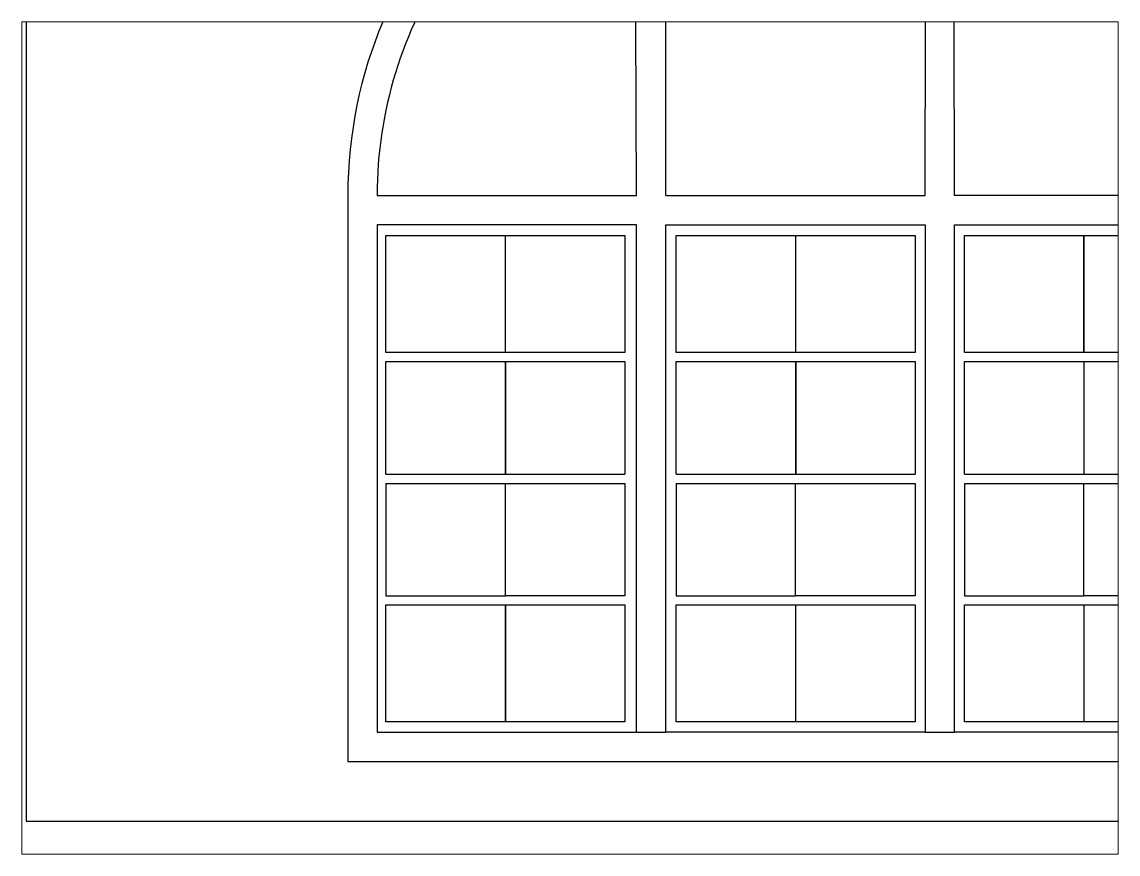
# Paper-space layout 'Layout1' of a CAD drawing. Header units: millimetres. Extents: x 26 to 231, y 20 to 176.
# The model-space entities are those that its viewports show. They can reach past a viewport. Long polylines and large blocks are cut down to what shows.
import ezdxf

# ---------------------------------------------------------------- set-up
doc = ezdxf.new("R2010")
doc.units = ezdxf.units.MM
doc.layers.add('Layer1', color=30, linetype='Continuous', lineweight=30)
doc.layers.add('Layer2', color=50, linetype='Continuous')

msp = doc.modelspace()

# ---------------------------------------------------------------- linework, layer by layer
at = {"layer": 'Layer1'}
msp.add_lwpolyline([(420, 0), (420, 297), (0, 297), (0, 0)], close=True, dxfattribs=at)
at = {"layer": 'Layer2'}
for p, q in [((174.655, 170.745), (174.609, 279.319)), ((245.465, 170.745), (245.585, 279.295)), ((166.655, 170.745), (166.237, 276.218)), ((253.465, 170.745), (253.328, 276.447)), ((87.845, 170.745), (87.845, 16.305)), ((95.845, 170.745), (166.655, 170.745)), ((174.655, 170.745), (245.465, 170.745)), ((324.275, 170.745), (253.465, 170.745)), ((166.655, 162.738), (95.845, 162.738)), ((95.845, 162.738), (95.845, 24.308)), ((166.655, 24.308), (166.655, 162.738)), ((174.655, 24.308), (174.655, 162.738)), ((174.655, 162.738), (245.465, 162.738)), ((245.465, 162.738), (245.465, 24.308)), ((253.465, 24.308), (253.465, 162.738)), ((253.465, 162.738), (324.275, 162.738)), ((98.23, 94.674), (130.85, 94.674)), ((130.85, 94.674), (163.502, 94.674)), ((177.478, 94.674), (210.098, 94.674)), ((210.098, 94.674), (242.749, 94.674)), ((256.178, 94.674), (288.799, 94.674)), ((288.799, 94.674), (321.45, 94.674)), ((98.191, 92.18), (130.811, 92.18)), ((98.191, 92.18), (98.222, 61.465)), ((130.811, 92.18), (163.463, 92.18)), ((177.438, 92.18), (210.059, 92.18)), ((177.438, 92.18), (177.469, 61.465)), ((210.059, 92.18), (242.71, 92.18)), ((256.139, 92.18), (288.76, 92.18)), ((256.139, 92.18), (256.17, 61.465)), ((288.76, 92.18), (321.411, 92.18)), ((98.222, 61.465), (130.842, 61.465)), ((177.469, 61.465), (210.09, 61.465)), ((256.17, 61.465), (288.791, 61.465)), ((174.655, 24.308), (174.628, 27.118)), ((95.845, 24.308), (166.655, 24.308)), ((245.465, 24.308), (174.655, 24.308)), ((245.465, 24.308), (253.465, 24.308)), ((324.275, 24.308), (253.465, 24.308)), ((87.845, 16.305), (332.275, 16.305))]:
    msp.add_line(p, q, dxfattribs=at)
for points in [[(98.199, 159.764), (130.819, 159.764), (130.819, 127.87), (98.199, 127.87)], [(98.566, 159.764), (98.601, 159.764), (98.601, 159.929), (98.566, 159.929)], [(130.85, 159.764), (163.471, 159.764), (163.471, 127.87), (130.85, 127.87)], [(177.447, 159.764), (210.067, 159.764), (210.067, 127.87), (177.447, 127.87)], [(210.098, 159.764), (242.718, 159.764), (242.718, 127.87), (210.098, 127.87)], [(256.147, 159.764), (288.768, 159.764), (288.768, 127.87), (256.147, 127.87)], [(288.799, 159.764), (321.419, 159.764), (321.419, 127.87), (288.799, 127.87)], [(98.222, 59.011), (130.842, 59.011), (130.842, 27.118), (98.222, 27.118)], [(130.873, 59.011), (163.494, 59.011), (163.494, 27.118), (130.873, 27.118)], [(177.469, 59.011), (210.09, 59.011), (210.09, 27.118), (177.469, 27.118)], [(210.121, 59.011), (242.741, 59.011), (242.741, 27.118), (210.121, 27.118)], [(256.17, 59.011), (288.791, 59.011), (288.791, 27.118), (256.17, 27.118)], [(288.822, 59.011), (321.442, 59.011), (321.442, 27.118), (288.822, 27.118)]]:
    msp.add_lwpolyline(points, close=True, dxfattribs=at)
for points in [[(98.23, 94.674), (98.23, 125.417), (130.85, 125.417), (130.85, 94.674)], [(130.881, 94.674), (130.881, 125.417), (163.502, 125.417), (163.502, 94.674)], [(177.478, 94.674), (177.478, 125.417), (210.098, 125.417), (210.098, 94.674)], [(210.129, 94.674), (210.129, 125.417), (242.749, 125.417), (242.749, 94.674)], [(256.178, 94.674), (256.178, 125.417), (288.799, 125.417), (288.799, 94.674)], [(288.83, 94.674), (288.83, 125.417), (321.45, 125.417), (321.45, 94.674)], [(163.463, 92.18), (163.463, 61.465), (130.842, 61.465), (130.842, 92.18)], [(242.71, 92.18), (242.71, 61.465), (210.09, 61.465), (210.09, 92.18)], [(321.411, 92.18), (321.411, 61.465), (288.791, 61.465), (288.791, 92.18)], [(166.655, 24.308), (174.655, 24.308)]]:
    msp.add_lwpolyline(points, dxfattribs=at)
for radius, start, end in [(122.215, 0, 180), (114.215, 112.56241, 180), (114.215, 0, 67.73916)]:
    msp.add_arc((210.06, 170.745), radius, start, end, dxfattribs=at)

psp = doc.layouts.get("Layout1")

# ---------------------------------------------------------------- viewports
at = {"layer": '0'}
psp.add_viewport(center=(128.5, 97.5), size=(205.6, 156), view_center_point=(148.49, 104.558), view_height=227.04233, dxfattribs=at)

doc.saveas('drawing.dxf')
